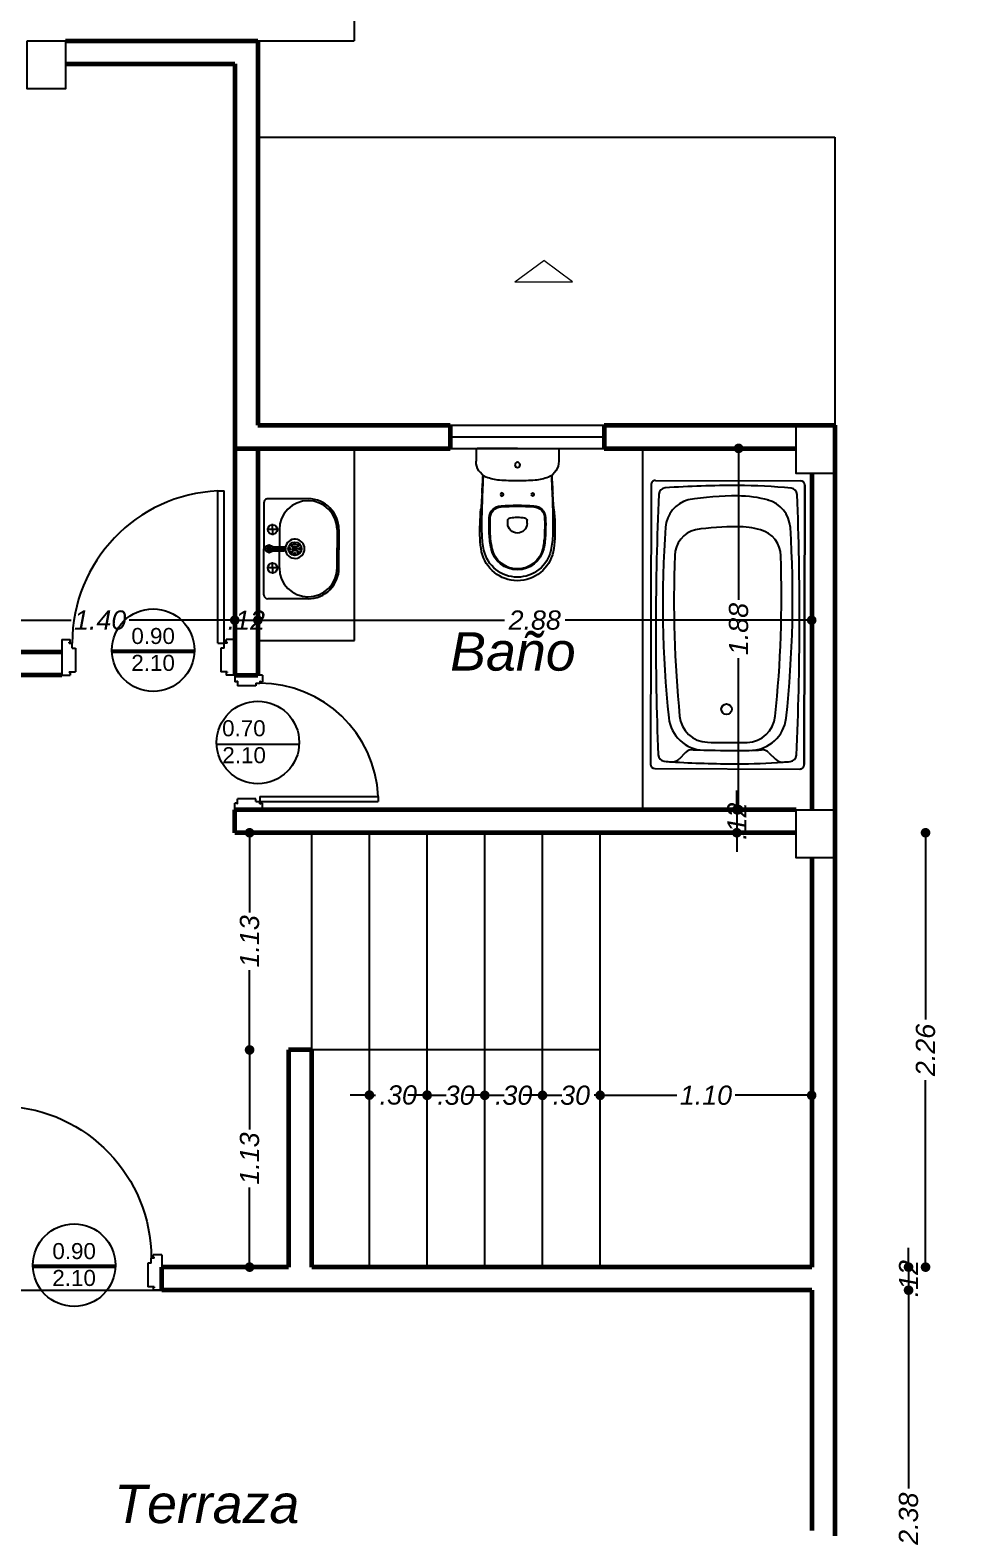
# Model space of a CAD drawing. Header units: metres. Extents: x 539 to 782, y 164 to 633.
# Drawn here: x 735.67 to 740.57, y 434.64 to 442.43 of the extents above; entities that cross this region are included whole.
import ezdxf
from ezdxf.enums import TextEntityAlignment as Align

# ---------------------------------------------------------------- set-up
doc = ezdxf.new("R2010")
doc.units = ezdxf.units.M
doc.header["$PDMODE"] = 35
for name, color, linetype in [('ALUMINIO', 9, 'Continuous'), ('Artefactos', 30, 'Continuous'), ('COLUMNAS', 6, 'Continuous'), ('PISOS', 251, 'Continuous'), ('PUERTAS', 16, 'Continuous'), ('TEXTO', 134, 'Continuous')]:
    doc.layers.add(name, color=color, linetype=linetype)
for name, color, linetype, lineweight in [('auxiliares', 251, 'Continuous', 20), ('cota', 1, 'Continuous', 15), ('MURO', 4, 'Continuous', 60), ('ventanas', 2, 'Continuous', 25)]:
    doc.layers.add(name, color=color, linetype=linetype, lineweight=lineweight)
doc.styles.add('ARIAL', font='ariali.ttf')
doc.styles.add('STYLE1', font='ariali.ttf')
doc.styles.add('texto', font='arial.ttf')
doc.dimstyles.new('C_50', dxfattribs={"dimscale": 0.5, "dimtxt": 0.2, "dimasz": 0.1, "dimexe": 0.1, "dimexo": 0.1, "dimgap": 0.05, "dimtad": 0, "dimzin": 4, "dimdsep": 46, "dimtxsty": 'ARIAL', "dimblk": 'DOT', "dimcen": 0.09, "dimse1": 1, "dimse2": 1, "dimclrd": 1, "dimclre": 1, "dimclrt": 2, "dimadec": 0, "dimazin": 0, "dimtfac": 1, "dimtix": 1, "dimtmove": 2, "dimatfit": 3, "dimfxl": 1, "dimtolj": 1, "dimtzin": 0, "dimarcsym": 0})

# ---------------------------------------------------------------- blocks, each defined once
blk = doc.blocks.new('A$C076A185D')
for p, q in [((0.023, 1.5), (0.777, 1.5)), ((0.023, 1.5), (0.777, 1.5)), ((0, 1.477), (0, 0.023)), ((0.8, 0.023), (0.8, 1.477)), ((0.8, 1.477), (0.8, 0.023)), ((0.1834, 0.0846), (0.149, 0.0501)), ((0.6166, 0.0846), (0.651, 0.0501)), ((0.023, 0), (0.777, 0))]:
    blk.add_line(p, q)
blk.add_circle((0.3956, 0.31), 0.0275)
for centre, radius, start, end in [((0.023, 1.477), 0.023, 90, 180), ((0.777, 1.477), 0.023, 0, 90), ((15.7604, 0.75), 15.7344, 177.53071, 182.46929), ((0.0756, 1.4263), 0.035, 95.31065, 177.33415), ((0.45, -4.0691), 5.5431, 89.99952, 93.90625), ((0.4496, -0.1668), 1.5868, 89.9873, 99.30384), ((0.45, -1.526), 3, 84.68335, 90), ((0.45, 0.82), 0.6, 74.32731, 90), ((0.7244, 1.4263), 0.035, 2.66585, 84.68935), ((-14.9604, 0.75), 15.7344, 357.53071, 2.46929), ((0.2349, 1.2447), 0.16, 105.15775, 175.73937), ((0.565, 1.2447), 0.16, 4.26063, 74.84225), ((5.8283, 0.8712), 5.7658, 176.16771, 186.0453), ((0.4496, -0.2074), 1.4674, 89.98593, 98.56335), ((0.45, 0.82), 0.44, 74.32731, 90), ((-5.0283, 0.8712), 5.7658, 353.9547, 3.83229), ((0.2647, 1.1077), 0.14, 103.88283, 179.61889), ((0.5353, 1.1077), 0.14, 0.38111, 76.11717), ((6.1033, 0.8836), 5.9828, 177.84458, 185.84856), ((-5.3033, 0.8836), 5.9828, 354.15144, 2.15542), ((0.2833, 0.2862), 0.19, 186.7215, 267.88678), ((0.301, 0.2877), 0.15, 185.2236, 268.44757), ((0.499, 0.2877), 0.15, 271.55243, 354.7764), ((0.5167, 0.2862), 0.19, 272.11322, 353.2785), ((0.2187, 0.0492), 0.05, 86.32906, 135), ((0.45, 6.4329), 6.3379, 267.93809, 270.00018), ((0.45, 16.4325), 16.2955, 269.46189, 270.00001), ((0.45, 2.095), 1.958, 270, 271.55243), ((0.45, 2.095), 2, 270, 273.67094), ((0.5813, 0.0492), 0.05, 45, 93.67094), ((0.023, 0.023), 0.023, 180, 270), ((0.0756, 0.0737), 0.035, 182.66585, 264.68935), ((0.35, 3.026), 3, 264.68935, 265.40375), ((0.1136, 0.0855), 0.05, 265.40375, 315), ((0.45, 6.0349), 6.0089, 266.75279, 270.00033), ((0.45, 3.026), 3, 270, 274.59625), ((0.6864, 0.0855), 0.05, 225, 274.59625), ((0.45, 3.026), 3, 274.59625, 275.31665), ((0.7244, 0.0737), 0.035, 275.31065, 357.33415), ((0.777, 0.023), 0.023, 270, 0)]:
    blk.add_arc(centre, radius, start, end)
blk = doc.blocks.new('Flecha cub')
for p, q in [((740.074, 369.9044), (740.224, 370.0146)), ((740.374, 369.9044), (740.224, 370.0146)), ((740.074, 369.9044), (740.374, 369.9044))]:
    blk.add_line(p, q)
blk = doc.blocks.new('p 4')
for p, q in [((-0.0782, 0.852), (-0.0484, 0.852)), ((-0.0782, 0.1485), (-0.0782, 0.852)), ((-0.0484, 0.1485), (-0.0484, 0.852)), ((-0.8003, 0.1641), (-0.7612, 0.1641)), ((-0.8003, 0.1641), (-0.8003, 0)), ((-0.7651, 0.1524), (-0.7612, 0.1524)), ((-0.7651, 0.1485), (-0.7651, 0.1524)), ((-0.7651, 0.1485), (-0.7519, 0.1485)), ((-0.7612, 0.1524), (-0.7612, 0.1641)), ((-0.7519, 0.1251), (-0.7519, 0.1485)), ((-0.0782, 0.1485), (-0.0484, 0.1485)), ((-0.0352, 0.1485), (-0.0484, 0.1485)), ((-0.0484, 0.1251), (-0.0484, 0.1485)), ((-0.0391, 0.1524), (-0.0391, 0.1641)), ((0, 0.1641), (-0.0391, 0.1641)), ((-0.0352, 0.1524), (-0.0391, 0.1524)), ((-0.0352, 0.1485), (-0.0352, 0.1524)), ((0, 0.1641), (0, 0)), ((-0.7519, 0.1251), (-0.7363, 0.1251)), ((-0.7363, 0.1251), (-0.7363, 0.0156)), ((-0.0484, 0.1251), (-0.064, 0.1251)), ((-0.064, 0.1251), (-0.064, 0.0156)), ((-0.7651, 0.0156), (-0.7651, 0.0117)), ((-0.7651, 0.0156), (-0.7363, 0.0156)), ((-0.7651, 0.0117), (-0.7612, 0.0117)), ((-0.7612, 0.0117), (-0.7612, 0)), ((-0.0352, 0.0156), (-0.064, 0.0156)), ((-0.0391, 0.0117), (-0.0391, 0)), ((-0.0352, 0.0117), (-0.0391, 0.0117)), ((0, 0), (-0.0391, 0)), ((-0.0352, 0.0156), (-0.0352, 0.0117)), ((-0.8003, 0), (-0.7612, 0))]:
    blk.add_line(p, q)
blk.add_arc((-0.0472, 0.148), 0.7047, 92.51921, 179.96085)
blk = doc.blocks.new('A$C56FC5E38')
at = {"ltscale": 0.02}
for p, q in [((0, 0.2147), (0.4294, 0.2147)), ((0, 0.2047), (0.4294, 0.2047))]:
    blk.add_line(p, q, dxfattribs=at)
blk.add_circle((0.2147, 0.2147), 0.2147, dxfattribs=at)
at = {"style": 'texto'}
for s, p in [('0.90', (0.2147, 0.2466)), ('2.10', (0.2147, 0.1067))]:
    blk.add_text(s, height=0.08331, dxfattribs=at).set_placement(p, align=Align.CENTER)
blk = doc.blocks.new('_Dot')
at = {"color": 0, "linetype": 'ByBlock', "lineweight": -2}
blk.add_line((-0.5, 0), (-1, 0), dxfattribs=at)
at = {"color": 0, "linetype": 'ByBlock', "const_width": 0.5}
blk.add_lwpolyline([(-0.25, 0, 1), (0.25, 0, 1)], format="xyb", close=True, dxfattribs=at)
blk = doc.blocks.new('*D636')
at = {"layer": 'Artefactos', "color": 1, "lineweight": -2, "transparency": 16777216}
for p, q in [((738.688, 436.8873), (739.0368, 436.8873)), ((739.688, 436.8873), (739.3393, 436.8873))]:
    blk.add_line(p, q, dxfattribs=at)
at = {"layer": 'Defpoints', "color": 0, "transparency": 16777216}
for p in [(739.738, 436.8873), (738.638, 436.3405), (739.738, 436.3405)]:
    blk.add_point(p, dxfattribs=at)
at = {"layer": 'Artefactos', "color": 1, "lineweight": -2, "transparency": 16777216, "xscale": 0.05, "yscale": 0.05, "zscale": 0.05, "rotation": 180}
blk.add_blockref('_Dot', (738.638, 436.8873), dxfattribs=at)
at = {"layer": 'Artefactos', "color": 1, "lineweight": -2, "transparency": 16777216, "xscale": 0.05, "yscale": 0.05, "zscale": 0.05}
blk.add_blockref('_Dot', (739.738, 436.8873), dxfattribs=at)
at = {"layer": 'Artefactos', "color": 2, "transparency": 16777216, "insert": (739.188, 436.8873), "char_height": 0.1, "attachment_point": 5, "style": 'ARIAL'}
blk.add_mtext('\\A1;1.10', dxfattribs=at)
blk = doc.blocks.new('*D629')
at = {"layer": 'Defpoints', "color": 0, "transparency": 16777216}
for p in [(736.738, 439.3595), (736.858, 439.3595), (736.858, 439.3595)]:
    blk.add_point(p, dxfattribs=at)
at = {"layer": 'ventanas', "color": 1, "lineweight": -2, "transparency": 16777216}
for p, q in [((736.688, 439.3595), (736.638, 439.3595)), ((736.738, 439.3595), (736.858, 439.3595)), ((736.908, 439.3595), (736.958, 439.3595))]:
    blk.add_line(p, q, dxfattribs=at)
at = {"layer": 'ventanas', "color": 1, "lineweight": -2, "transparency": 16777216, "xscale": 0.05, "yscale": 0.05, "zscale": 0.05}
blk.add_blockref('_Dot', (736.738, 439.3595), dxfattribs=at)
at = {"layer": 'ventanas', "color": 1, "lineweight": -2, "transparency": 16777216, "xscale": 0.05, "yscale": 0.05, "zscale": 0.05, "rotation": 180}
blk.add_blockref('_Dot', (736.858, 439.3595), dxfattribs=at)
at = {"layer": 'ventanas', "color": 2, "transparency": 16777216, "insert": (736.798, 439.3595), "char_height": 0.1, "attachment_point": 5, "style": 'ARIAL'}
blk.add_mtext('\\A1;.12', dxfattribs=at)
blk = doc.blocks.new('*D630')
at = {"layer": 'Defpoints', "color": 0, "transparency": 16777216}
for p in [(736.858, 439.3595), (739.738, 439.3595), (739.738, 439.3595)]:
    blk.add_point(p, dxfattribs=at)
at = {"layer": 'ventanas', "color": 1, "lineweight": -2, "transparency": 16777216}
for p, q in [((736.908, 439.3595), (738.1406, 439.3595)), ((739.688, 439.3595), (738.4555, 439.3595))]:
    blk.add_line(p, q, dxfattribs=at)
at = {"layer": 'ventanas', "color": 1, "lineweight": -2, "transparency": 16777216, "xscale": 0.05, "yscale": 0.05, "zscale": 0.05, "rotation": 180}
blk.add_blockref('_Dot', (736.858, 439.3595), dxfattribs=at)
at = {"layer": 'ventanas', "color": 1, "lineweight": -2, "transparency": 16777216, "xscale": 0.05, "yscale": 0.05, "zscale": 0.05}
blk.add_blockref('_Dot', (739.738, 439.3595), dxfattribs=at)
at = {"layer": 'ventanas', "color": 2, "transparency": 16777216, "insert": (738.298, 439.3595), "char_height": 0.1, "attachment_point": 5, "style": 'ARIAL'}
blk.add_mtext('\\A1;2.88', dxfattribs=at)
blk = doc.blocks.new('*D631')
at = {"layer": 'Defpoints', "color": 0, "transparency": 16777216}
for p in [(738.3383, 436.9445), (738.638, 436.9445), (738.3383, 436.8873)]:
    blk.add_point(p, dxfattribs=at)
at = {"layer": 'ventanas', "color": 1, "lineweight": -2, "transparency": 16777216}
for p, q in [((738.2883, 436.8873), (738.2383, 436.8873)), ((738.3383, 436.8873), (738.3695, 436.8873)), ((738.638, 436.8873), (738.6069, 436.8873)), ((738.688, 436.8873), (738.738, 436.8873))]:
    blk.add_line(p, q, dxfattribs=at)
at = {"layer": 'ventanas', "color": 1, "lineweight": -2, "transparency": 16777216, "xscale": 0.05, "yscale": 0.05, "zscale": 0.05}
blk.add_blockref('_Dot', (738.3383, 436.8873), dxfattribs=at)
at = {"layer": 'ventanas', "color": 1, "lineweight": -2, "transparency": 16777216, "xscale": 0.05, "yscale": 0.05, "zscale": 0.05, "rotation": 180}
blk.add_blockref('_Dot', (738.638, 436.8873), dxfattribs=at)
at = {"layer": 'ventanas', "color": 2, "transparency": 16777216, "insert": (738.4882, 436.8873), "char_height": 0.1, "attachment_point": 5, "style": 'ARIAL'}
blk.add_mtext('\\A1;.30', dxfattribs=at)
blk = doc.blocks.new('*D632')
at = {"layer": 'Defpoints', "color": 0, "transparency": 16777216}
for p in [(738.038, 436.8873), (738.038, 436.8873), (738.3383, 436.8851)]:
    blk.add_point(p, dxfattribs=at)
at = {"layer": 'ventanas', "color": 1, "lineweight": -2, "transparency": 16777216}
for p, q in [((737.988, 436.8873), (737.938, 436.8873)), ((738.038, 436.8873), (738.0695, 436.8873)), ((738.3383, 436.8873), (738.3069, 436.8873)), ((738.3883, 436.8873), (738.4383, 436.8873))]:
    blk.add_line(p, q, dxfattribs=at)
at = {"layer": 'ventanas', "color": 1, "lineweight": -2, "transparency": 16777216, "xscale": 0.05, "yscale": 0.05, "zscale": 0.05}
blk.add_blockref('_Dot', (738.038, 436.8873), dxfattribs=at)
at = {"layer": 'ventanas', "color": 1, "lineweight": -2, "transparency": 16777216, "xscale": 0.05, "yscale": 0.05, "zscale": 0.05, "rotation": 180}
blk.add_blockref('_Dot', (738.3383, 436.8873), dxfattribs=at)
at = {"layer": 'ventanas', "color": 2, "transparency": 16777216, "insert": (738.1882, 436.8873), "char_height": 0.1, "attachment_point": 5, "style": 'ARIAL'}
blk.add_mtext('\\A1;.30', dxfattribs=at)
blk = doc.blocks.new('*D643')
at = {"layer": 'Defpoints', "color": 0, "transparency": 16777216}
for p in [(737.738, 436.8873), (737.738, 436.8851), (738.038, 436.8873)]:
    blk.add_point(p, dxfattribs=at)
at = {"layer": 'ventanas', "color": 1, "lineweight": -2, "transparency": 16777216}
for p, q in [((737.688, 436.8873), (737.638, 436.8873)), ((737.738, 436.8873), (737.7693, 436.8873)), ((738.038, 436.8873), (738.0068, 436.8873)), ((738.088, 436.8873), (738.138, 436.8873))]:
    blk.add_line(p, q, dxfattribs=at)
at = {"layer": 'ventanas', "color": 1, "lineweight": -2, "transparency": 16777216, "xscale": 0.05, "yscale": 0.05, "zscale": 0.05}
blk.add_blockref('_Dot', (737.738, 436.8873), dxfattribs=at)
at = {"layer": 'ventanas', "color": 1, "lineweight": -2, "transparency": 16777216, "xscale": 0.05, "yscale": 0.05, "zscale": 0.05, "rotation": 180}
blk.add_blockref('_Dot', (738.038, 436.8873), dxfattribs=at)
at = {"layer": 'ventanas', "color": 2, "transparency": 16777216, "insert": (737.888, 436.8873), "char_height": 0.1, "attachment_point": 5, "style": 'ARIAL'}
blk.add_mtext('\\A1;.30', dxfattribs=at)
blk = doc.blocks.new('*D633')
at = {"layer": 'Defpoints', "color": 0, "transparency": 16777216}
for p in [(736.8151, 437.1234), (737.9091, 437.1234), (737.9091, 435.9934)]:
    blk.add_point(p, dxfattribs=at)
at = {"layer": 'ventanas', "color": 1, "lineweight": -2, "transparency": 16777216}
for p, q in [((736.8151, 437.0734), (736.8151, 436.7091)), ((736.8151, 436.0434), (736.8151, 436.4077))]:
    blk.add_line(p, q, dxfattribs=at)
at = {"layer": 'ventanas', "color": 1, "lineweight": -2, "transparency": 16777216, "xscale": 0.05, "yscale": 0.05, "zscale": 0.05}
for p, rotation in [((736.8151, 437.1234), 90), ((736.8151, 435.9934), 270)]:
    blk.add_blockref('_Dot', p, dxfattribs=dict(at, rotation=rotation))
at = {"layer": 'ventanas', "color": 2, "transparency": 16777216, "insert": (736.8151, 436.5584), "char_height": 0.1, "attachment_point": 5, "rotation": 90, "style": 'ARIAL'}
blk.add_mtext('\\A1;1.13', dxfattribs=at)
blk = doc.blocks.new('*D634')
at = {"layer": 'Defpoints', "color": 0, "transparency": 16777216}
for p in [(736.8151, 438.2534), (737.3291, 438.2534), (737.9091, 437.1234)]:
    blk.add_point(p, dxfattribs=at)
at = {"layer": 'ventanas', "color": 1, "lineweight": -2, "transparency": 16777216}
for p, q in [((736.8151, 438.2034), (736.8151, 437.8391)), ((736.8151, 437.1734), (736.8151, 437.5377))]:
    blk.add_line(p, q, dxfattribs=at)
at = {"layer": 'ventanas', "color": 1, "lineweight": -2, "transparency": 16777216, "xscale": 0.05, "yscale": 0.05, "zscale": 0.05}
for p, rotation in [((736.8151, 438.2534), 90), ((736.8151, 437.1234), 270)]:
    blk.add_blockref('_Dot', p, dxfattribs=dict(at, rotation=rotation))
at = {"layer": 'ventanas', "color": 2, "transparency": 16777216, "insert": (736.8151, 437.6884), "char_height": 0.1, "attachment_point": 5, "rotation": 90, "style": 'ARIAL'}
blk.add_mtext('\\A1;1.13', dxfattribs=at)
blk = doc.blocks.new('*D645')
at = {"layer": 'Defpoints', "color": 0, "transparency": 16777216}
for p in [(739.358, 440.2534), (747.9678, 440.2534), (739.358, 438.3734)]:
    blk.add_point(p, dxfattribs=at)
at = {"layer": 'ventanas', "color": 1, "lineweight": -2, "transparency": 16777216}
for p, q in [((739.358, 440.2034), (739.358, 439.4646)), ((739.358, 438.4234), (739.358, 439.1622))]:
    blk.add_line(p, q, dxfattribs=at)
at = {"layer": 'ventanas', "color": 1, "lineweight": -2, "transparency": 16777216, "xscale": 0.05, "yscale": 0.05, "zscale": 0.05}
for p, rotation in [((739.358, 440.2534), 90), ((739.358, 438.3734), 270)]:
    blk.add_blockref('_Dot', p, dxfattribs=dict(at, rotation=rotation))
at = {"layer": 'ventanas', "color": 2, "transparency": 16777216, "insert": (739.358, 439.3134), "char_height": 0.1, "attachment_point": 5, "rotation": 90, "style": 'ARIAL'}
blk.add_mtext('\\A1;1.88', dxfattribs=at)
blk = doc.blocks.new('LAVAMANO SIMPLE')
for p, q in [((-0.0212, 0.3465), (-0.1697, 0.198)), ((0.198, 0.3394), (0.2727, 0.2647)), ((0.2051, 0.3465), (0.2797, 0.2718)), ((0.3394, 0.198), (0.2647, 0.2727)), ((0.3465, 0.2051), (0.2718, 0.2797)), ((-0.1697, 0.1697), (0, 0)), ((-0.0392, 0.1022), (-0.0604, 0.1234)), ((-0.018, 0.1234), (-0.0604, 0.081)), ((-0.018, 0.1234), (-0.0604, 0.081)), ((-0.0392, 0.1022), (-0.0604, 0.1234)), ((-0.0392, 0.1022), (-0.018, 0.081)), ((-0.0392, 0.1022), (-0.018, 0.081)), ((-0.0141, 0.1273), (0.0495, 0.0636)), ((0.0239, 0.038), (0.0664, 0.0805)), ((0.0735, 0.0735), (0.0735, 0.0835)), ((0.011, 0.0195), (-0.001, 0.0195)), ((0.1697, -0.1697), (0, 0)), ((0.0134, 0.0255), (0.005, 0.0339)), ((0.0134, 0.0134), (0.005, 0.005)), ((0.0134, 0.0255), (0.011, 0.0195)), ((0.011, 0.0195), (0.0134, 0.0134)), ((0.0195, 0.028), (0.0134, 0.0255)), ((0.0134, 0.0134), (0.0195, 0.011)), ((0.0195, 0.0399), (0.0195, 0.028)), ((0.0255, 0.0255), (0.0195, 0.028)), ((0.0195, 0.011), (0.0255, 0.0134)), ((0.0195, 0.011), (0.0195, -0.001)), ((0.0255, 0.0255), (0.0735, 0.0735)), ((0.028, 0.0195), (0.0255, 0.0255)), ((0.0255, 0.0134), (0.028, 0.0195)), ((0.0255, 0.0134), (0.0339, 0.005)), ((0.0399, 0.0195), (0.028, 0.0195)), ((0.038, 0.0239), (0.0805, 0.0664)), ((0.1273, -0.0141), (0.0636, 0.0495)), ((0.0735, 0.0735), (0.0835, 0.0735)), ((0.1234, -0.018), (0.081, -0.0604)), ((0.1022, -0.0392), (0.081, -0.018)), ((0.1022, -0.0392), (0.1234, -0.0604)), ((0.3465, -0.0212), (0.198, -0.1697))]:
    blk.add_line(p, q)
blk.add_lwpolyline([(0.0195, -0.001), (0.005, 0.005), (-0.001, 0.0195), (0.005, 0.0339), (0.0195, 0.0399), (0.0339, 0.0339), (0.0399, 0.0195), (0.0339, 0.005)], close=True)
for centre, radius in [((-0.0392, 0.1022), 0.025), ((-0.0392, 0.1022), 0.025), ((0.1138, 0.1138), 0.035), ((0.0876, 0.1138), 0.005), ((0.0952, 0.1324), 0.005), ((0.0952, 0.0952), 0.005), ((0.1051, 0.1138), 0.005), ((0.1138, 0.1401), 0.005), ((0.1138, 0.1226), 0.005), ((0.1138, 0.1051), 0.005), ((0.1138, 0.0876), 0.005), ((0.1226, 0.1138), 0.005), ((0.1324, 0.1324), 0.005), ((0.1324, 0.0952), 0.005), ((0.1401, 0.1138), 0.005), ((0.0195, 0.0195), 0.00277), ((0.1022, -0.0392), 0.025)]:
    blk.add_circle(centre, radius)
for centre, radius, start, end in [((0.0919, 0.2333), 0.16, 45, 135), ((0.0919, 0.2333), 0.15, 45, 225), ((-0.1556, 0.1838), 0.02, 135, 225), ((0.1138, 0.1138), 0.05, 232.61679, 217.38321), ((0.2333, 0.0919), 0.15, 225, 45), ((0.2333, 0.0919), 0.16, 315, 45), ((0.0735, 0.0735), 0.01, 314.99967, 135.00059), ((0.1838, -0.1556), 0.02, 225, 315)]:
    blk.add_arc(centre, radius, start, end)
blk = doc.blocks.new('*D647')
at = {"layer": 'Defpoints', "color": 0, "transparency": 16777216}
for p in [(737.438, 436.8885), (737.438, 436.8454), (737.738, 436.8454)]:
    blk.add_point(p, dxfattribs=at)
at = {"layer": 'PISOS', "color": 1, "lineweight": -2, "transparency": 16777216}
for p, q in [((737.388, 436.8885), (737.338, 436.8885)), ((737.438, 436.8885), (737.4693, 436.8885)), ((737.738, 436.8885), (737.7068, 436.8885)), ((737.788, 436.8885), (737.838, 436.8885))]:
    blk.add_line(p, q, dxfattribs=at)
at = {"layer": 'PISOS', "color": 1, "lineweight": -2, "transparency": 16777216, "xscale": 0.05, "yscale": 0.05, "zscale": 0.05}
blk.add_blockref('_Dot', (737.438, 436.8885), dxfattribs=at)
at = {"layer": 'PISOS', "color": 1, "lineweight": -2, "transparency": 16777216, "xscale": 0.05, "yscale": 0.05, "zscale": 0.05, "rotation": 180}
blk.add_blockref('_Dot', (737.738, 436.8885), dxfattribs=at)
at = {"layer": 'PISOS', "color": 2, "transparency": 16777216, "insert": (737.588, 436.8885), "char_height": 0.1, "attachment_point": 5, "style": 'ARIAL'}
blk.add_mtext('\\A1;.30', dxfattribs=at)
blk = doc.blocks.new('*D635')
at = {"layer": 'cota', "color": 1, "lineweight": -2, "transparency": 16777216}
for p, q in [((734.908, 442.6854), (735.7005, 442.6854)), ((736.808, 442.6854), (736.0155, 442.6854))]:
    blk.add_line(p, q, dxfattribs=at)
at = {"layer": 'Defpoints', "color": 0, "transparency": 16777216}
for p in [(736.858, 442.6854), (734.858, 442.3764), (736.858, 442.3764)]:
    blk.add_point(p, dxfattribs=at)
at = {"layer": 'cota', "color": 1, "lineweight": -2, "transparency": 16777216, "xscale": 0.05, "yscale": 0.05, "zscale": 0.05, "rotation": 180}
blk.add_blockref('_Dot', (734.858, 442.6854), dxfattribs=at)
at = {"layer": 'cota', "color": 1, "lineweight": -2, "transparency": 16777216, "xscale": 0.05, "yscale": 0.05, "zscale": 0.05}
blk.add_blockref('_Dot', (736.858, 442.6854), dxfattribs=at)
at = {"layer": 'cota', "color": 2, "transparency": 16777216, "insert": (735.858, 442.6854), "char_height": 0.1, "attachment_point": 5, "style": 'ARIAL'}
blk.add_mtext('\\A1;2.00', dxfattribs=at)
blk = doc.blocks.new('*D648')
at = {"layer": 'cota', "color": 1, "lineweight": -2, "transparency": 16777216}
for p, q in [((732.408, 443.1891), (734.4496, 443.1891)), ((736.808, 443.1891), (734.7665, 443.1891))]:
    blk.add_line(p, q, dxfattribs=at)
at = {"layer": 'Defpoints', "color": 0, "transparency": 16777216}
for p in [(736.858, 443.1891), (732.358, 442.3734), (736.858, 442.3734)]:
    blk.add_point(p, dxfattribs=at)
at = {"layer": 'cota', "color": 1, "lineweight": -2, "transparency": 16777216, "xscale": 0.05, "yscale": 0.05, "zscale": 0.05, "rotation": 180}
blk.add_blockref('_Dot', (732.358, 443.1891), dxfattribs=at)
at = {"layer": 'cota', "color": 1, "lineweight": -2, "transparency": 16777216, "xscale": 0.05, "yscale": 0.05, "zscale": 0.05}
blk.add_blockref('_Dot', (736.858, 443.1891), dxfattribs=at)
at = {"layer": 'cota', "color": 2, "transparency": 16777216, "insert": (734.608, 443.1891), "char_height": 0.1, "attachment_point": 5, "style": 'ARIAL'}
blk.add_mtext('\\A1;4.50', dxfattribs=at)
blk = doc.blocks.new('*D651')
at = {"layer": 'cota', "color": 1, "lineweight": -2, "transparency": 16777216}
for p, q in [((739.3486, 438.4234), (739.3486, 438.4734)), ((739.3486, 438.3734), (739.3486, 438.2534)), ((739.3486, 438.2034), (739.3486, 438.1534))]:
    blk.add_line(p, q, dxfattribs=at)
at = {"layer": 'Defpoints', "color": 0, "transparency": 16777216}
for p in [(739.437, 438.3734), (739.3486, 438.2534), (739.437, 438.2534)]:
    blk.add_point(p, dxfattribs=at)
at = {"layer": 'cota', "color": 1, "lineweight": -2, "transparency": 16777216, "xscale": 0.05, "yscale": 0.05, "zscale": 0.05}
for p, rotation in [((739.3486, 438.3734), 270), ((739.3486, 438.2534), 90)]:
    blk.add_blockref('_Dot', p, dxfattribs=dict(at, rotation=rotation))
at = {"layer": 'cota', "color": 2, "transparency": 16777216, "insert": (739.3486, 438.3134), "char_height": 0.1, "attachment_point": 5, "rotation": 90, "style": 'ARIAL'}
blk.add_mtext('\\A1;.12', dxfattribs=at)
blk = doc.blocks.new('*D652')
at = {"layer": 'cota', "color": 1, "lineweight": -2, "transparency": 16777216}
for p, q in [((740.33, 438.2034), (740.33, 437.2811)), ((740.33, 436.0434), (740.33, 436.9658))]:
    blk.add_line(p, q, dxfattribs=at)
at = {"layer": 'Defpoints', "color": 0, "transparency": 16777216}
for p in [(740.2416, 438.2534), (740.33, 435.9934), (740.33, 435.9934)]:
    blk.add_point(p, dxfattribs=at)
at = {"layer": 'cota', "color": 1, "lineweight": -2, "transparency": 16777216, "xscale": 0.05, "yscale": 0.05, "zscale": 0.05}
for p, rotation in [((740.33, 438.2534), 90), ((740.33, 435.9934), 270)]:
    blk.add_blockref('_Dot', p, dxfattribs=dict(at, rotation=rotation))
at = {"layer": 'cota', "color": 2, "transparency": 16777216, "insert": (740.33, 437.1234), "char_height": 0.1, "attachment_point": 5, "rotation": 90, "style": 'ARIAL'}
blk.add_mtext('\\A1;2.26', dxfattribs=at)
blk = doc.blocks.new('*D653')
at = {"layer": 'cota', "color": 1, "lineweight": -2, "transparency": 16777216}
for p, q in [((740.2416, 436.0434), (740.2416, 436.0934)), ((740.2416, 435.9934), (740.2416, 435.8734)), ((740.2416, 435.8234), (740.2416, 435.7734))]:
    blk.add_line(p, q, dxfattribs=at)
at = {"layer": 'Defpoints', "color": 0, "transparency": 16777216}
for p in [(740.2416, 435.9934), (740.2416, 435.8734), (740.2416, 435.8734)]:
    blk.add_point(p, dxfattribs=at)
at = {"layer": 'cota', "color": 1, "lineweight": -2, "transparency": 16777216, "xscale": 0.05, "yscale": 0.05, "zscale": 0.05}
for p, rotation in [((740.2416, 435.9934), 270), ((740.2416, 435.8734), 90)]:
    blk.add_blockref('_Dot', p, dxfattribs=dict(at, rotation=rotation))
at = {"layer": 'cota', "color": 2, "transparency": 16777216, "insert": (740.2416, 435.9334), "char_height": 0.1, "attachment_point": 5, "rotation": 90, "style": 'ARIAL'}
blk.add_mtext('\\A1;.12', dxfattribs=at)
blk = doc.blocks.new('*D654')
at = {"layer": 'cota', "color": 1, "lineweight": -2, "transparency": 16777216}
for p, q in [((740.2416, 435.8234), (740.2416, 434.842)), ((740.2416, 433.5457), (740.2416, 434.5271))]:
    blk.add_line(p, q, dxfattribs=at)
at = {"layer": 'Defpoints', "color": 0, "transparency": 16777216}
for p in [(740.2416, 435.8734), (739.3576, 433.4957), (740.2416, 433.4957)]:
    blk.add_point(p, dxfattribs=at)
at = {"layer": 'cota', "color": 1, "lineweight": -2, "transparency": 16777216, "xscale": 0.05, "yscale": 0.05, "zscale": 0.05}
for p, rotation in [((740.2416, 435.8734), 90), ((740.2416, 433.4957), 270)]:
    blk.add_blockref('_Dot', p, dxfattribs=dict(at, rotation=rotation))
at = {"layer": 'cota', "color": 2, "transparency": 16777216, "insert": (740.2416, 434.6845), "char_height": 0.1, "attachment_point": 5, "rotation": 90, "style": 'ARIAL'}
blk.add_mtext('\\A1;2.38', dxfattribs=at)
blk = doc.blocks.new('INO')
for p, q in [((-0.05, 0.3905), (-0.05, 0.3757)), ((0.05, 0.3905), (0.05, 0.3757)), ((-0.215, 0.006), (-0.215, 0.067)), ((-0.215, 0.003), (-0.215, 0.064)), ((0, 0), (-0.209, 0)), ((0, 0), (0.209, 0)), ((0.215, 0.006), (0.215, 0.067)), ((0.215, 0.003), (0.215, 0.064))]:
    blk.add_line(p, q)
for centre, radius in [((-0.08, 0.24), 0.008), ((0.08, 0.24), 0.008), ((0, 0.086), 0.0135)]:
    blk.add_circle(centre, radius)
for centre, radius, start, end in [((0, 0.4985), 0.19, 90, 168.11621), ((0, 0.492), 0.178, 90, 167.71065), ((0, 0.492), 0.14, 90, 167.71065), ((0, 0.492), 0.135, 90, 167.71065), ((0, 0.4985), 0.19, 11.88379, 90), ((0, 0.492), 0.178, 12.28935, 90), ((0, 0.492), 0.14, 12.28935, 90), ((0, 0.492), 0.135, 12.28935, 90), ((1.005, 0.427), 1.2, 177.97594, 185.31829), ((0.2055, 0.4553), 0.4, 168.11621, 177.97594), ((0.2658, 0.4341), 0.45, 167.71065, 178.4657), ((0.2658, 0.4341), 0.412, 167.71065, 178.4657), ((0.2658, 0.4341), 0.407, 167.71065, 178.4657), ((-0.2658, 0.4341), 0.407, 1.5343, 12.28935), ((-0.2658, 0.4341), 0.412, 1.5343, 12.28935), ((-0.2658, 0.4341), 0.45, 1.5343, 12.28935), ((-0.2055, 0.4553), 0.4, 2.02406, 11.88379), ((-1.005, 0.427), 1.2, 354.68171, 2.02406), ((1.115, 0.398), 1.3, 177.87694, 180.89426), ((1.115, 0.398), 1.262, 177.87694, 180.89426), ((1.115, 0.398), 1.257, 177.87694, 180.89426), ((0, 0.3905), 0.05, 360, 180), ((-1.115, 0.398), 1.257, 359.10574, 2.12306), ((-1.115, 0.398), 1.262, 359.10574, 2.12306), ((-1.115, 0.398), 1.3, 359.10574, 2.12306), ((-4.6749, -0.0505), 4.5, 3.64447, 4.66926), ((5.3143, 0.4748), 5.5, 181.01157, 182.60847), ((5.3143, 0.4748), 5.462, 181.01157, 181.18369), ((-0.0815, 0.3633), 0.065, 181.18369, 266.74228), ((5.3143, 0.4748), 5.457, 181.01157, 181.18369), ((-0.0815, 0.3633), 0.06, 181.18369, 266.74228), ((-0.035, 0.3757), 0.015, 180, 262.94587), ((0, 0.6585), 0.3, 262.94587, 277.05413), ((0.035, 0.3757), 0.015, 277.05413, 0), ((0.0815, 0.3633), 0.06, 273.25772, 358.81631), ((0.0815, 0.3633), 0.065, 273.25772, 358.81631), ((-5.3143, 0.4748), 5.457, 358.81631, 358.98843), ((-5.3143, 0.4748), 5.462, 358.81631, 358.98843), ((-5.3143, 0.4748), 5.5, 357.39153, 358.98843), ((4.6749, -0.0505), 4.5, 175.33074, 176.35553), ((14.7915, 1.0927), 15, 183.27608, 183.64309), ((0, 1.796), 1.5, 266.74228, 273.25772), ((0, 1.796), 1.495, 266.74228, 273.25772), ((-14.7915, 1.0927), 15, 356.35691, 356.72392), ((14.807, 0.8488), 15, 182.38527, 182.70469), ((-0.0802, -0.0335), 0.2, 93.53841, 114.01513), ((0, -1.331), 1.5, 90, 93.53839), ((0, -1.331), 1.5, 86.46161, 90), ((0.0802, -0.0335), 0.2, 65.98487, 86.46159), ((-14.807, 0.8488), 15, 357.29531, 357.61473), ((-0.125, 0.067), 0.09, 114.01521, 180), ((0.125, 0.067), 0.09, 360, 65.98479), ((-0.209, 0.006), 0.006, 180, 270), ((0.209, 0.006), 0.006, 270, 0)]:
    blk.add_arc(centre, radius, start, end)
blk = doc.blocks.new('*D660')
at = {"layer": 'cota', "color": 1, "lineweight": -2, "transparency": 16777216}
for p, q in [((735.388, 439.3595), (735.8868, 439.3595)), ((736.688, 439.3595), (736.1893, 439.3595))]:
    blk.add_line(p, q, dxfattribs=at)
at = {"layer": 'Defpoints', "color": 0, "transparency": 16777216}
for p in [(735.338, 439.3595), (736.738, 439.2583), (735.338, 439.1937)]:
    blk.add_point(p, dxfattribs=at)
at = {"layer": 'cota', "color": 1, "lineweight": -2, "transparency": 16777216, "xscale": 0.05, "yscale": 0.05, "zscale": 0.05, "rotation": 180}
blk.add_blockref('_Dot', (735.338, 439.3595), dxfattribs=at)
at = {"layer": 'cota', "color": 1, "lineweight": -2, "transparency": 16777216, "xscale": 0.05, "yscale": 0.05, "zscale": 0.05}
blk.add_blockref('_Dot', (736.738, 439.3595), dxfattribs=at)
at = {"layer": 'cota', "color": 2, "transparency": 16777216, "insert": (736.038, 439.3595), "char_height": 0.1, "attachment_point": 5, "style": 'ARIAL'}
blk.add_mtext('\\A1;1.40', dxfattribs=at)
blk = doc.blocks.new('*D696')
at = {"layer": 'cota', "color": 1, "lineweight": -2, "transparency": 16777216}
for p, q in [((740.33, 438.2034), (740.33, 437.2811)), ((740.33, 436.0434), (740.33, 436.9658))]:
    blk.add_line(p, q, dxfattribs=at)
at = {"layer": 'Defpoints', "color": 0, "transparency": 16777216}
for p in [(740.2416, 438.2534), (740.33, 435.9934), (740.33, 435.9934)]:
    blk.add_point(p, dxfattribs=at)
at = {"layer": 'cota', "color": 1, "lineweight": -2, "transparency": 16777216, "xscale": 0.05, "yscale": 0.05, "zscale": 0.05}
for p, rotation in [((740.33, 438.2534), 90), ((740.33, 435.9934), 270)]:
    blk.add_blockref('_Dot', p, dxfattribs=dict(at, rotation=rotation))
at = {"layer": 'cota', "color": 2, "transparency": 16777216, "insert": (740.33, 437.1234), "char_height": 0.1, "attachment_point": 5, "rotation": 90, "style": 'ARIAL'}
blk.add_mtext('\\A1;2.26', dxfattribs=at)
blk = doc.blocks.new('*D697')
at = {"layer": 'cota', "color": 1, "lineweight": -2, "transparency": 16777216}
for p, q in [((740.2416, 436.0434), (740.2416, 436.0934)), ((740.2416, 435.9934), (740.2416, 435.8734)), ((740.2416, 435.8234), (740.2416, 435.7734))]:
    blk.add_line(p, q, dxfattribs=at)
at = {"layer": 'Defpoints', "color": 0, "transparency": 16777216}
for p in [(740.2416, 435.9934), (740.2416, 435.8734), (740.2416, 435.8734)]:
    blk.add_point(p, dxfattribs=at)
at = {"layer": 'cota', "color": 1, "lineweight": -2, "transparency": 16777216, "xscale": 0.05, "yscale": 0.05, "zscale": 0.05}
for p, rotation in [((740.2416, 435.9934), 270), ((740.2416, 435.8734), 90)]:
    blk.add_blockref('_Dot', p, dxfattribs=dict(at, rotation=rotation))
at = {"layer": 'cota', "color": 2, "transparency": 16777216, "insert": (740.2416, 435.9334), "char_height": 0.1, "attachment_point": 5, "rotation": 90, "style": 'ARIAL'}
blk.add_mtext('\\A1;.12', dxfattribs=at)

msp = doc.modelspace()

# ---------------------------------------------------------------- linework, layer by layer
at = {"layer": 'ALUMINIO'}
msp.add_line((737.858, 440.3134), (738.658, 440.3134), dxfattribs=at)
at = {"layer": 'Artefactos'}
for p, q in [((737.3604, 439.2534), (737.3604, 440.2534)), ((738.858, 440.2534), (738.858, 438.3734)), ((736.8604, 439.2534), (737.3604, 439.2534)), ((737.138, 437.1234), (737.138, 438.2534)), ((737.438, 435.9934), (737.438, 438.2534)), ((737.738, 435.9934), (737.738, 438.2534)), ((738.038, 435.9934), (738.038, 438.2534)), ((738.338, 435.9934), (738.338, 438.2534)), ((738.638, 435.9934), (738.638, 438.2534)), ((738.638, 437.1234), (737.138, 437.1234)), ((735.458, 435.8734), (736.358, 435.8734))]:
    msp.add_line(p, q, dxfattribs=at)
at = {"layer": 'COLUMNAS'}
for points in [[(735.658, 442.3734), (735.858, 442.3734), (735.858, 442.1234), (735.658, 442.1234), (735.658, 442.3734)], [(739.658, 440.3734), (739.858, 440.3734), (739.858, 440.1234), (739.658, 440.1234), (739.658, 440.3734)], [(739.658, 438.3734), (739.858, 438.3734), (739.858, 438.1234), (739.658, 438.1234), (739.658, 438.3734)]]:
    msp.add_lwpolyline(points, dxfattribs=at)
at = {"layer": 'MURO'}
for p, q in [((735.858, 442.3734), (736.858, 442.3734)), ((736.858, 442.3734), (736.858, 440.3734)), ((735.858, 442.2534), (736.738, 442.2534)), ((736.738, 442.2534), (736.738, 440.3734)), ((736.738, 440.3734), (736.738, 440.2534)), ((736.858, 440.3734), (737.858, 440.3734)), ((737.858, 440.3734), (737.858, 440.2534)), ((738.658, 440.3734), (739.858, 440.3734)), ((738.658, 440.3734), (738.658, 440.2534)), ((739.858, 440.3734), (739.858, 438.3734)), ((736.738, 440.2534), (737.858, 440.2534)), ((736.738, 440.2534), (736.738, 439.0737)), ((736.858, 440.2534), (736.858, 439.0737)), ((738.658, 440.2534), (739.658, 440.2534)), ((739.738, 440.1234), (739.738, 438.3734)), ((735.838, 439.1937), (735.338, 439.1937)), ((735.838, 439.0737), (735.458, 439.0737)), ((736.738, 439.0737), (736.858, 439.0737)), ((739.658, 438.3734), (736.738, 438.3734)), ((736.738, 438.2534), (736.738, 438.3734)), ((739.858, 438.3734), (739.858, 433.3757)), ((739.658, 438.2534), (736.738, 438.2534)), ((739.738, 438.1234), (739.738, 435.9934)), ((737.138, 437.1234), (737.018, 437.1234)), ((737.018, 437.1234), (737.018, 435.9934)), ((737.138, 435.9934), (737.138, 437.1234)), ((737.018, 435.9934), (736.358, 435.9934)), ((736.358, 435.8734), (736.358, 435.9934)), ((739.738, 435.9934), (737.138, 435.9934)), ((739.738, 435.8734), (736.358, 435.8734)), ((739.738, 435.8734), (739.738, 434.6234))]:
    msp.add_line(p, q, dxfattribs=at)
at = {"layer": 'PISOS'}
for p, q in [((737.358, 446.3734), (737.358, 442.3734)), ((736.858, 442.3734), (737.358, 442.3734)), ((736.858, 441.8734), (739.858, 441.8734)), ((739.858, 441.8734), (739.858, 440.3734))]:
    msp.add_line(p, q, dxfattribs=at)
at = {"layer": 'PUERTAS', "ltscale": 0.02}
msp.add_circle((736.8583, 438.7234), 0.2147, dxfattribs=at)
at = {"layer": 'TEXTO'}
msp.add_line((737.0729, 438.7134), (736.6438, 438.7134), dxfattribs=at)
at = {"layer": 'ventanas'}
for p, q in [((737.858, 440.3734), (738.658, 440.3734)), ((737.858, 440.2534), (738.658, 440.2534))]:
    msp.add_line(p, q, dxfattribs=at)

# ---------------------------------------------------------------- block references
at = {"layer": 'Artefactos', "xscale": -1, "rotation": 180}
msp.add_blockref('INO', (738.2077, 440.2534), dxfattribs=at)
at = {"layer": 'Artefactos'}
for name, p, rotation in [('LAVAMANO SIMPLE', (736.8898, 439.731), 314.9999999999909), ('A$C076A185D', (738.899, 438.5872), 359.8462884791397)]:
    msp.add_blockref(name, p, dxfattribs=dict(at, rotation=rotation))
at = {"layer": 'auxiliares'}
msp.add_blockref('Flecha cub', (-1.8797, 71.2162), dxfattribs=at)
at = {"layer": 'PUERTAS'}
for p, xscale, yscale, zscale, rotation in [((736.738, 439.0737), 1.124603647976073, 1.124603647976073, 1.124603647976073, 1.167911728288406e-07), ((736.738, 438.3734), 0.8750223536967496, 0.8750223536967496, 0.8750223536967496, 269.9999997588998), ((735.458, 435.8734), -1.124603647976073, 1.124603647976073, 1.124603647976034, 359.9999998832088)]:
    msp.add_blockref('p 4', p, dxfattribs=dict(at, xscale=xscale, yscale=yscale, zscale=zscale, rotation=rotation))
at = {"layer": 'TEXTO', "ltscale": 0.02, "rotation": 359.9885969923311}
for p in [(736.0987, 438.9891), (735.6879, 435.7888)]:
    msp.add_blockref('A$C56FC5E38', p, dxfattribs=at)

# ---------------------------------------------------------------- texts
at = {"layer": 'TEXTO', "style": 'STYLE1'}
for s, p in [('Baño', (737.858, 439.097)), ('Terraza', (736.1112, 434.6614))]:
    msp.add_text(s, height=0.2, rotation=360, dxfattribs=at).set_placement(p)
at = {"layer": 'TEXTO', "color": 1, "style": 'texto'}
for s, p in [('0.70', (736.6722, 438.7554)), ('2.10', (736.6734, 438.6155))]:
    msp.add_text(s, height=0.08331, rotation=359.9886, dxfattribs=at).set_placement(p)

# ---------------------------------------------------------------- dimensions: what is measured, and where the dimension line sits
at = {"layer": 'Artefactos'}
dim = msp.add_linear_dim(base=(739.738, 436.8873), p1=(738.638, 436.3405), p2=(739.738, 436.3405), dimstyle='C_50', dxfattribs=at)
dim.commit()
dim.dimension.update_dxf_attribs({"geometry": '*D636', "text_midpoint": (739.188, 436.8873)})
at = {"layer": 'cota'}
for base, p1, p2, picture, middle in [((736.858, 443.1891), (732.358, 442.3734), (736.858, 442.3734), '*D648', (734.608, 443.1891)), ((736.858, 442.6854), (734.858, 442.3764), (736.858, 442.3764), '*D635', (735.858, 442.6854)), ((735.338, 439.3595), (736.738, 439.2583), (735.338, 439.1937), '*D660', (736.038, 439.3595))]:
    dim = msp.add_linear_dim(base=base, p1=p1, p2=p2, dimstyle='C_50', dxfattribs=at)
    dim.commit()
    dim.dimension.update_dxf_attribs({"geometry": picture, "text_midpoint": middle})
for base, p1, p2, picture, middle in [((739.3486, 438.2534), (739.437, 438.3734), (739.437, 438.2534), '*D651', (739.3486, 438.3134)), ((740.33, 435.9934), (740.2416, 438.2534), (740.33, 435.9934), '*D652', (740.33, 437.1234)), ((740.33, 435.9934), (740.2416, 438.2534), (740.33, 435.9934), '*D696', (740.33, 437.1234)), ((740.2416, 435.8734), (740.2416, 435.9934), (740.2416, 435.8734), '*D653', (740.2416, 435.9334)), ((740.2416, 435.8734), (740.2416, 435.9934), (740.2416, 435.8734), '*D697', (740.2416, 435.9334)), ((740.2416, 433.4957), (740.2416, 435.8734), (739.3576, 433.4957), '*D654', (740.2416, 434.6845))]:
    dim = msp.add_linear_dim(base=base, p1=p1, p2=p2, angle=90, dimstyle='C_50', dxfattribs=at)
    dim.commit()
    dim.dimension.update_dxf_attribs({"geometry": picture, "text_midpoint": middle})
at = {"layer": 'PISOS'}
dim = msp.add_linear_dim(base=(737.438, 436.8885), p1=(737.738, 436.8454), p2=(737.438, 436.8454), dimstyle='C_50', dxfattribs=at)
dim.commit()
dim.dimension.update_dxf_attribs({"geometry": '*D647', "text_midpoint": (737.588, 436.8885)})
at = {"layer": 'ventanas'}
for base, p1, p2, picture, middle in [((739.358, 440.2534), (739.358, 438.3734), (747.9678, 440.2534), '*D645', (739.358, 439.3134)), ((736.8151, 438.2534), (737.9091, 437.1234), (737.3291, 438.2534), '*D634', (736.8151, 437.6884)), ((736.8151, 437.1234), (737.9091, 435.9934), (737.9091, 437.1234), '*D633', (736.8151, 436.5584))]:
    dim = msp.add_linear_dim(base=base, p1=p1, p2=p2, angle=90, dimstyle='C_50', dxfattribs=at)
    dim.commit()
    dim.dimension.update_dxf_attribs({"geometry": picture, "text_midpoint": middle})
for base, p1, p2, picture, middle in [((736.858, 439.3595), (736.738, 439.3595), (736.858, 439.3595), '*D629', (736.798, 439.3595)), ((739.738, 439.3595), (736.858, 439.3595), (739.738, 439.3595), '*D630', (738.298, 439.3595)), ((737.738, 436.8873), (738.038, 436.8873), (737.738, 436.8851), '*D643', (737.888, 436.8873)), ((738.038, 436.8873), (738.3383, 436.8851), (738.038, 436.8873), '*D632', (738.1882, 436.8873)), ((738.3383, 436.8873), (738.638, 436.9445), (738.3383, 436.9445), '*D631', (738.4882, 436.8873))]:
    dim = msp.add_linear_dim(base=base, p1=p1, p2=p2, dimstyle='C_50', dxfattribs=at)
    dim.commit()
    dim.dimension.update_dxf_attribs({"geometry": picture, "text_midpoint": middle})

doc.saveas('drawing.dxf')
